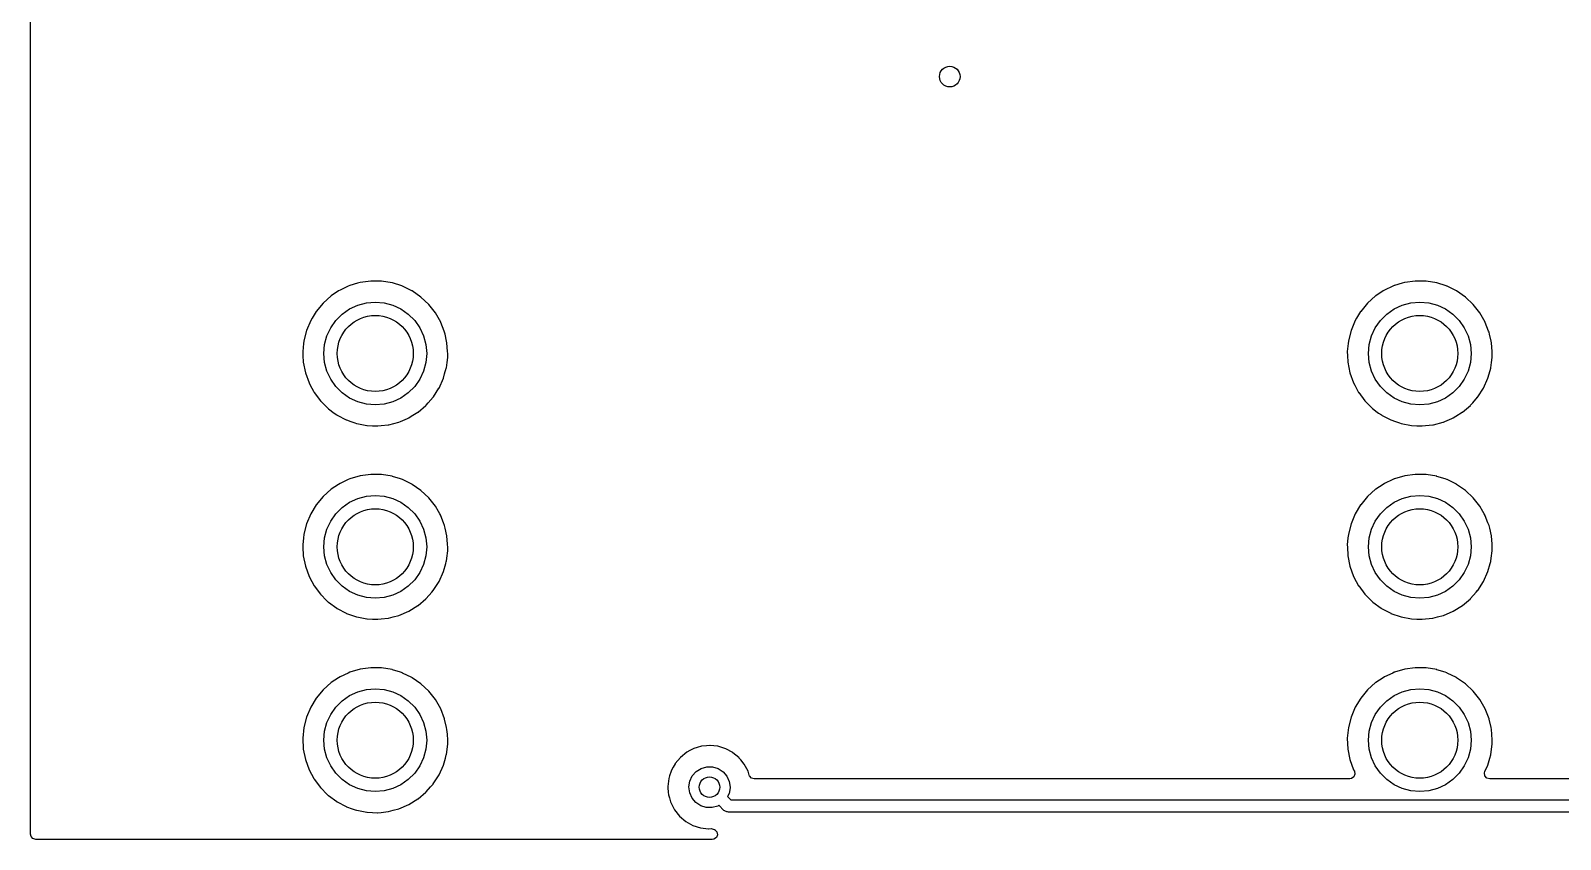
# Model space of a CAD drawing. Extents: x 123 to 292, y -246 to -33.
# Drawn here: x 122.94 to 160.14, y -246.12 to -226.47 of the extents above; entities that cross this region are included whole.
import ezdxf

# ---------------------------------------------------------------- set-up
doc = ezdxf.new("R2010")
doc.units = 0
doc.layers.add('BLACK', color=7, linetype='CONTINUOUS')

msp = doc.modelspace()

# ---------------------------------------------------------------- linework, layer by layer
at = {"layer": 'BLACK', "linetype": 'CONTINUOUS'}
for p, q in [((122.936, -245.999), (122.936, -33.9085)), ((130.427, -232.795), (130.248, -232.912)), ((130.463, -232.772), (130.427, -232.795)), ((130.66, -232.681), (130.463, -232.772)), ((130.696, -232.664), (130.66, -232.681)), ((130.7, -232.662), (130.696, -232.664)), ((130.696, -232.664), (130.696, -232.664)), ((130.887, -232.608), (130.7, -232.662)), ((130.947, -232.59), (130.887, -232.608)), ((130.951, -232.589), (130.947, -232.59)), ((130.947, -232.59), (130.947, -232.59)), ((131.21, -232.554), (130.951, -232.589)), ((131.215, -232.554), (131.21, -232.554)), ((131.358, -232.556), (131.215, -232.554)), ((131.215, -232.554), (131.215, -232.554)), ((131.472, -232.557), (131.358, -232.556)), ((131.73, -232.599), (131.472, -232.557)), ((131.734, -232.601), (131.73, -232.599)), ((131.961, -232.673), (131.734, -232.601)), ((131.979, -232.679), (131.961, -232.673)), ((131.983, -232.681), (131.979, -232.679)), ((132.209, -232.793), (131.983, -232.681)), ((131.983, -232.681), (131.983, -232.681)), ((132.213, -232.795), (132.209, -232.793)), ((132.428, -232.944), (132.213, -232.795)), ((155.827, -232.795), (155.648, -232.912)), ((155.863, -232.772), (155.827, -232.795)), ((156.06, -232.681), (155.863, -232.772)), ((156.096, -232.664), (156.06, -232.681)), ((156.1, -232.662), (156.096, -232.664)), ((156.096, -232.664), (156.096, -232.664)), ((156.287, -232.608), (156.1, -232.662)), ((156.347, -232.59), (156.287, -232.608)), ((156.351, -232.589), (156.347, -232.59)), ((156.347, -232.59), (156.347, -232.59)), ((156.61, -232.554), (156.351, -232.589)), ((156.615, -232.554), (156.61, -232.554)), ((156.758, -232.556), (156.615, -232.554)), ((156.615, -232.554), (156.615, -232.554)), ((156.872, -232.557), (156.758, -232.556)), ((157.13, -232.599), (156.872, -232.557)), ((157.134, -232.601), (157.13, -232.599)), ((157.361, -232.673), (157.134, -232.601)), ((157.379, -232.679), (157.361, -232.673)), ((157.383, -232.681), (157.379, -232.679)), ((157.609, -232.793), (157.383, -232.681)), ((157.383, -232.681), (157.383, -232.681)), ((157.613, -232.795), (157.609, -232.793)), ((157.828, -232.944), (157.613, -232.795)), ((130.049, -233.089), (129.882, -233.29)), ((130.244, -232.915), (130.049, -233.089)), ((130.248, -232.912), (130.244, -232.915)), ((130.248, -232.912), (130.248, -232.912)), ((130.515, -233.356), (130.693, -233.231)), ((130.693, -233.231), (130.89, -233.139)), ((130.89, -233.139), (131.101, -233.083)), ((131.101, -233.083), (131.318, -233.064)), ((131.318, -233.064), (131.535, -233.083)), ((131.535, -233.083), (131.746, -233.139)), ((131.746, -233.139), (131.943, -233.231)), ((131.943, -233.231), (132.121, -233.356)), ((132.618, -233.123), (132.428, -232.944)), ((132.78, -233.328), (132.618, -233.123)), ((155.449, -233.089), (155.282, -233.29)), ((155.644, -232.915), (155.449, -233.089)), ((155.648, -232.912), (155.644, -232.915)), ((155.648, -232.912), (155.648, -232.912)), ((155.915, -233.356), (156.093, -233.231)), ((156.093, -233.231), (156.29, -233.139)), ((156.29, -233.139), (156.501, -233.083)), ((156.501, -233.083), (156.718, -233.064)), ((156.718, -233.064), (156.935, -233.083)), ((156.935, -233.083), (157.146, -233.139)), ((157.146, -233.139), (157.343, -233.231)), ((157.343, -233.231), (157.521, -233.356)), ((158.018, -233.123), (157.828, -232.944)), ((158.18, -233.328), (158.018, -233.123)), ((129.747, -233.513), (129.646, -233.754)), ((129.781, -233.457), (129.747, -233.513)), ((129.88, -233.294), (129.781, -233.457)), ((129.882, -233.29), (129.88, -233.294)), ((130.235, -233.689), (130.36, -233.511)), ((130.36, -233.511), (130.515, -233.356)), ((132.121, -233.356), (132.276, -233.511)), ((132.276, -233.511), (132.401, -233.689)), ((132.91, -233.555), (132.78, -233.328)), ((132.911, -233.559), (132.91, -233.555)), ((132.993, -233.768), (132.911, -233.559)), ((132.911, -233.559), (132.911, -233.559)), ((155.147, -233.513), (155.046, -233.754)), ((155.181, -233.457), (155.147, -233.513)), ((155.28, -233.294), (155.181, -233.457)), ((155.282, -233.29), (155.28, -233.294)), ((155.635, -233.689), (155.76, -233.511)), ((155.76, -233.511), (155.915, -233.356)), ((157.521, -233.356), (157.676, -233.511)), ((157.676, -233.511), (157.801, -233.689)), ((158.31, -233.555), (158.18, -233.328)), ((158.311, -233.559), (158.31, -233.555)), ((158.393, -233.768), (158.311, -233.559)), ((158.311, -233.559), (158.311, -233.559)), ((129.646, -233.754), (129.581, -234.008)), ((130.087, -234.097), (130.143, -233.886)), ((130.143, -233.886), (130.235, -233.689)), ((132.401, -233.689), (132.493, -233.886)), ((132.493, -233.886), (132.549, -234.097)), ((133.004, -233.798), (132.993, -233.768)), ((133.015, -233.846), (133.004, -233.798)), ((133.054, -234.018), (133.015, -233.846)), ((155.046, -233.754), (154.981, -234.008)), ((155.487, -234.097), (155.543, -233.886)), ((155.543, -233.886), (155.635, -233.689)), ((157.801, -233.689), (157.893, -233.886)), ((157.893, -233.886), (157.949, -234.097)), ((158.404, -233.798), (158.393, -233.768)), ((158.415, -233.846), (158.404, -233.798)), ((158.454, -234.018), (158.415, -233.846)), ((129.575, -234.071), (129.555, -234.268)), ((129.555, -234.268), (129.555, -234.273)), ((129.555, -234.273), (129.555, -234.273)), ((129.555, -234.273), (129.56, -234.36)), ((129.56, -234.36), (129.568, -234.529)), ((129.581, -234.012), (129.575, -234.071)), ((129.581, -234.008), (129.581, -234.012)), ((129.581, -234.012), (129.581, -234.012)), ((130.068, -234.314), (130.087, -234.097)), ((130.087, -234.531), (130.068, -234.314)), ((132.549, -234.097), (132.568, -234.314)), ((132.568, -234.314), (132.549, -234.531)), ((133.062, -234.053), (133.054, -234.018)), ((133.062, -234.058), (133.062, -234.053)), ((133.062, -234.058), (133.062, -234.058)), ((133.078, -234.263), (133.062, -234.058)), ((133.078, -234.268), (133.078, -234.263)), ((133.081, -234.314), (133.078, -234.268)), ((133.079, -234.406), (133.081, -234.314)), ((154.975, -234.071), (154.955, -234.268)), ((154.955, -234.268), (154.955, -234.273)), ((154.955, -234.273), (154.96, -234.36)), ((154.955, -234.273), (154.955, -234.273)), ((154.96, -234.36), (154.968, -234.529)), ((154.981, -234.012), (154.975, -234.071)), ((154.981, -234.008), (154.981, -234.012)), ((154.981, -234.012), (154.981, -234.012)), ((155.468, -234.314), (155.487, -234.097)), ((155.487, -234.531), (155.468, -234.314)), ((157.949, -234.097), (157.968, -234.314)), ((157.968, -234.314), (157.949, -234.531)), ((158.462, -234.053), (158.454, -234.018)), ((158.462, -234.058), (158.462, -234.053)), ((158.478, -234.263), (158.462, -234.058)), ((158.462, -234.058), (158.462, -234.058)), ((158.481, -234.314), (158.478, -234.263)), ((158.479, -234.406), (158.481, -234.314)), ((129.568, -234.529), (129.619, -234.785)), ((130.143, -234.742), (130.087, -234.531)), ((130.235, -234.939), (130.143, -234.742)), ((132.493, -234.742), (132.401, -234.939)), ((132.549, -234.531), (132.493, -234.742)), ((133.005, -234.811), (133.045, -234.67)), ((133.045, -234.67), (133.046, -234.666)), ((133.045, -234.67), (133.045, -234.67)), ((133.046, -234.666), (133.063, -234.533)), ((133.063, -234.533), (133.079, -234.409)), ((133.079, -234.409), (133.079, -234.406)), ((133.079, -234.409), (133.079, -234.409)), ((154.968, -234.529), (155.019, -234.785)), ((155.543, -234.742), (155.487, -234.531)), ((155.635, -234.939), (155.543, -234.742)), ((157.893, -234.742), (157.801, -234.939)), ((157.949, -234.531), (157.893, -234.742)), ((158.405, -234.811), (158.445, -234.67)), ((158.445, -234.67), (158.446, -234.666)), ((158.445, -234.67), (158.445, -234.67)), ((158.446, -234.666), (158.463, -234.533)), ((158.463, -234.533), (158.479, -234.409)), ((158.479, -234.409), (158.479, -234.406)), ((158.479, -234.409), (158.479, -234.409)), ((129.619, -234.785), (129.707, -235.031)), ((129.707, -235.031), (129.736, -235.085)), ((129.736, -235.085), (129.815, -235.233)), ((130.36, -235.117), (130.235, -234.939)), ((132.401, -234.939), (132.276, -235.117)), ((132.868, -235.155), (132.975, -234.917)), ((132.975, -234.917), (133.005, -234.811)), ((155.019, -234.785), (155.107, -235.031)), ((155.107, -235.031), (155.136, -235.085)), ((155.136, -235.085), (155.215, -235.233)), ((155.76, -235.117), (155.635, -234.939)), ((157.801, -234.939), (157.676, -235.117)), ((158.268, -235.155), (158.375, -234.917)), ((158.375, -234.917), (158.405, -234.811)), ((129.815, -235.233), (129.831, -235.261)), ((129.831, -235.261), (129.834, -235.265)), ((129.834, -235.265), (129.834, -235.265)), ((129.834, -235.265), (129.984, -235.467)), ((129.984, -235.467), (129.984, -235.467)), ((129.984, -235.467), (129.987, -235.471)), ((129.987, -235.471), (129.99, -235.474)), ((129.99, -235.474), (129.99, -235.474)), ((129.99, -235.474), (130.169, -235.652)), ((130.515, -235.272), (130.36, -235.117)), ((130.693, -235.397), (130.515, -235.272)), ((130.89, -235.489), (130.693, -235.397)), ((131.943, -235.397), (131.746, -235.489)), ((132.121, -235.272), (131.943, -235.397)), ((132.276, -235.117), (132.121, -235.272)), ((132.608, -235.51), (132.723, -235.379)), ((132.723, -235.379), (132.726, -235.375)), ((132.723, -235.379), (132.723, -235.379)), ((132.726, -235.375), (132.731, -235.368)), ((132.731, -235.368), (132.865, -235.159)), ((132.865, -235.159), (132.868, -235.155)), ((155.215, -235.233), (155.231, -235.261)), ((155.231, -235.261), (155.234, -235.265)), ((155.234, -235.265), (155.234, -235.265)), ((155.234, -235.265), (155.384, -235.467)), ((155.384, -235.467), (155.384, -235.467)), ((155.384, -235.467), (155.387, -235.471)), ((155.387, -235.471), (155.39, -235.474)), ((155.39, -235.474), (155.39, -235.474)), ((155.39, -235.474), (155.569, -235.652)), ((155.915, -235.272), (155.76, -235.117)), ((156.093, -235.397), (155.915, -235.272)), ((156.29, -235.489), (156.093, -235.397)), ((157.343, -235.397), (157.146, -235.489)), ((157.521, -235.272), (157.343, -235.397)), ((157.676, -235.117), (157.521, -235.272)), ((158.008, -235.51), (158.123, -235.379)), ((158.123, -235.379), (158.126, -235.375)), ((158.123, -235.379), (158.123, -235.379)), ((158.126, -235.375), (158.131, -235.368)), ((158.131, -235.368), (158.265, -235.159)), ((158.265, -235.159), (158.268, -235.155)), ((130.169, -235.652), (130.173, -235.655)), ((130.173, -235.655), (130.177, -235.658)), ((130.177, -235.658), (130.177, -235.658)), ((130.177, -235.658), (130.317, -235.761)), ((130.317, -235.761), (130.384, -235.809)), ((130.384, -235.809), (130.388, -235.812)), ((130.388, -235.812), (130.388, -235.812)), ((130.388, -235.812), (130.611, -235.929)), ((131.101, -235.545), (130.89, -235.489)), ((131.318, -235.564), (131.101, -235.545)), ((131.535, -235.545), (131.318, -235.564)), ((131.746, -235.489), (131.535, -235.545)), ((132.132, -235.878), (132.192, -235.841)), ((132.192, -235.841), (132.351, -235.743)), ((132.351, -235.743), (132.355, -235.741)), ((132.351, -235.743), (132.351, -235.743)), ((132.355, -235.741), (132.358, -235.738)), ((132.358, -235.738), (132.55, -235.575)), ((132.358, -235.738), (132.358, -235.738)), ((132.55, -235.575), (132.554, -235.572)), ((132.55, -235.575), (132.55, -235.575)), ((132.554, -235.572), (132.608, -235.51)), ((155.569, -235.652), (155.573, -235.655)), ((155.573, -235.655), (155.577, -235.658)), ((155.577, -235.658), (155.577, -235.658)), ((155.577, -235.658), (155.717, -235.761)), ((155.717, -235.761), (155.784, -235.809)), ((155.784, -235.809), (155.788, -235.812)), ((155.788, -235.812), (155.788, -235.812)), ((155.788, -235.812), (156.011, -235.929)), ((156.501, -235.545), (156.29, -235.489)), ((156.718, -235.564), (156.501, -235.545)), ((156.935, -235.545), (156.718, -235.564)), ((157.146, -235.489), (156.935, -235.545)), ((157.532, -235.878), (157.592, -235.841)), ((157.592, -235.841), (157.751, -235.743)), ((157.751, -235.743), (157.755, -235.741)), ((157.751, -235.743), (157.751, -235.743)), ((157.755, -235.741), (157.758, -235.738)), ((157.758, -235.738), (157.95, -235.575)), ((157.758, -235.738), (157.758, -235.738)), ((157.95, -235.575), (157.954, -235.572)), ((157.95, -235.575), (157.95, -235.575)), ((157.954, -235.572), (158.008, -235.51)), ((130.611, -235.929), (130.611, -235.929)), ((130.611, -235.929), (130.615, -235.931)), ((130.615, -235.931), (130.726, -235.97)), ((130.726, -235.97), (130.822, -236.003)), ((130.822, -236.003), (130.862, -236.017)), ((130.862, -236.017), (130.866, -236.018)), ((130.866, -236.018), (131.114, -236.065)), ((131.114, -236.065), (131.114, -236.065)), ((131.114, -236.065), (131.118, -236.066)), ((131.118, -236.066), (131.249, -236.071)), ((131.249, -236.071), (131.375, -236.076)), ((131.375, -236.076), (131.375, -236.076)), ((131.375, -236.076), (131.38, -236.076)), ((131.38, -236.076), (131.459, -236.068)), ((131.459, -236.068), (131.635, -236.048)), ((131.635, -236.048), (131.635, -236.048)), ((131.635, -236.048), (131.639, -236.048)), ((131.639, -236.048), (131.648, -236.046)), ((131.648, -236.046), (131.888, -235.983)), ((131.888, -235.983), (131.892, -235.981)), ((131.888, -235.983), (131.888, -235.983)), ((131.892, -235.981), (131.928, -235.966)), ((131.928, -235.966), (132.101, -235.892)), ((132.101, -235.892), (132.132, -235.878)), ((156.011, -235.929), (156.011, -235.929)), ((156.011, -235.929), (156.015, -235.931)), ((156.015, -235.931), (156.126, -235.97)), ((156.126, -235.97), (156.222, -236.003)), ((156.222, -236.003), (156.262, -236.017)), ((156.262, -236.017), (156.266, -236.018)), ((156.266, -236.018), (156.514, -236.065)), ((156.514, -236.065), (156.514, -236.065)), ((156.514, -236.065), (156.518, -236.066)), ((156.518, -236.066), (156.649, -236.071)), ((156.649, -236.071), (156.775, -236.076)), ((156.775, -236.076), (156.775, -236.076)), ((156.775, -236.076), (156.78, -236.076)), ((156.78, -236.076), (156.859, -236.068)), ((156.859, -236.068), (157.035, -236.048)), ((157.035, -236.048), (157.035, -236.048)), ((157.035, -236.048), (157.039, -236.048)), ((157.039, -236.048), (157.048, -236.046)), ((157.048, -236.046), (157.288, -235.983)), ((157.288, -235.983), (157.292, -235.981)), ((157.288, -235.983), (157.288, -235.983)), ((157.292, -235.981), (157.328, -235.966)), ((157.328, -235.966), (157.501, -235.892)), ((157.501, -235.892), (157.532, -235.878)), ((130.951, -237.289), (130.7, -237.362)), ((131.21, -237.254), (130.951, -237.289)), ((131.215, -237.254), (131.21, -237.254)), ((131.358, -237.256), (131.215, -237.254)), ((131.215, -237.254), (131.215, -237.254)), ((131.472, -237.257), (131.358, -237.256)), ((131.73, -237.299), (131.472, -237.257)), ((131.734, -237.301), (131.73, -237.299)), ((131.932, -237.364), (131.734, -237.301)), ((156.351, -237.289), (156.1, -237.362)), ((156.61, -237.254), (156.351, -237.289)), ((156.615, -237.254), (156.61, -237.254)), ((156.758, -237.256), (156.615, -237.254)), ((156.615, -237.254), (156.615, -237.254)), ((156.872, -237.257), (156.758, -237.256)), ((157.13, -237.299), (156.872, -237.257)), ((157.134, -237.301), (157.13, -237.299)), ((157.332, -237.364), (157.134, -237.301)), ((130.244, -237.615), (130.049, -237.789)), ((130.248, -237.612), (130.244, -237.615)), ((130.424, -237.497), (130.248, -237.612)), ((130.248, -237.612), (130.248, -237.612)), ((130.463, -237.472), (130.424, -237.497)), ((130.66, -237.381), (130.463, -237.472)), ((130.696, -237.364), (130.66, -237.381)), ((130.7, -237.362), (130.696, -237.364)), ((130.696, -237.364), (130.696, -237.364)), ((131.979, -237.379), (131.932, -237.364)), ((131.983, -237.381), (131.979, -237.379)), ((132.209, -237.493), (131.983, -237.381)), ((131.983, -237.381), (131.983, -237.381)), ((132.213, -237.495), (132.209, -237.493)), ((132.428, -237.644), (132.213, -237.495)), ((132.618, -237.823), (132.428, -237.644)), ((155.644, -237.615), (155.449, -237.789)), ((155.648, -237.612), (155.644, -237.615)), ((155.824, -237.497), (155.648, -237.612)), ((155.648, -237.612), (155.648, -237.612)), ((155.863, -237.472), (155.824, -237.497)), ((156.06, -237.381), (155.863, -237.472)), ((156.096, -237.364), (156.06, -237.381)), ((156.1, -237.362), (156.096, -237.364)), ((156.096, -237.364), (156.096, -237.364)), ((157.379, -237.379), (157.332, -237.364)), ((157.383, -237.381), (157.379, -237.379)), ((157.609, -237.493), (157.383, -237.381)), ((157.383, -237.381), (157.383, -237.381)), ((157.613, -237.495), (157.609, -237.493)), ((157.828, -237.644), (157.613, -237.495)), ((158.018, -237.823), (157.828, -237.644)), ((129.88, -237.994), (129.749, -238.209)), ((129.882, -237.99), (129.88, -237.994)), ((130.049, -237.789), (129.882, -237.99)), ((130.36, -238.211), (130.515, -238.056)), ((130.515, -238.056), (130.693, -237.931)), ((130.693, -237.931), (130.89, -237.839)), ((130.89, -237.839), (131.101, -237.783)), ((131.101, -237.783), (131.318, -237.764)), ((131.318, -237.764), (131.535, -237.783)), ((131.535, -237.783), (131.746, -237.839)), ((131.746, -237.839), (131.943, -237.931)), ((131.943, -237.931), (132.121, -238.056)), ((132.121, -238.056), (132.276, -238.211)), ((132.78, -238.028), (132.618, -237.823)), ((132.853, -238.155), (132.78, -238.028)), ((155.28, -237.994), (155.149, -238.209)), ((155.282, -237.99), (155.28, -237.994)), ((155.449, -237.789), (155.282, -237.99)), ((155.76, -238.211), (155.915, -238.056)), ((155.915, -238.056), (156.093, -237.931)), ((156.093, -237.931), (156.29, -237.839)), ((156.29, -237.839), (156.501, -237.783)), ((156.501, -237.783), (156.718, -237.764)), ((156.718, -237.764), (156.935, -237.783)), ((156.935, -237.783), (157.146, -237.839)), ((157.146, -237.839), (157.343, -237.931)), ((157.343, -237.931), (157.521, -238.056)), ((157.521, -238.056), (157.676, -238.211)), ((158.18, -238.028), (158.018, -237.823)), ((158.253, -238.155), (158.18, -238.028)), ((129.646, -238.454), (129.581, -238.708)), ((129.747, -238.213), (129.646, -238.454)), ((129.749, -238.209), (129.747, -238.213)), ((130.143, -238.586), (130.235, -238.389)), ((130.235, -238.389), (130.36, -238.211)), ((132.276, -238.211), (132.401, -238.389)), ((132.401, -238.389), (132.493, -238.586)), ((132.884, -238.209), (132.853, -238.155)), ((132.91, -238.255), (132.884, -238.209)), ((132.911, -238.259), (132.91, -238.255)), ((132.977, -238.427), (132.911, -238.259)), ((132.911, -238.259), (132.911, -238.259)), ((133.004, -238.498), (132.977, -238.427)), ((155.046, -238.454), (154.981, -238.708)), ((155.147, -238.213), (155.046, -238.454)), ((155.149, -238.209), (155.147, -238.213)), ((155.543, -238.586), (155.635, -238.389)), ((155.635, -238.389), (155.76, -238.211)), ((157.676, -238.211), (157.801, -238.389)), ((157.801, -238.389), (157.893, -238.586)), ((158.284, -238.209), (158.253, -238.155)), ((158.31, -238.255), (158.284, -238.209)), ((158.311, -238.259), (158.31, -238.255)), ((158.377, -238.427), (158.311, -238.259)), ((158.311, -238.259), (158.311, -238.259)), ((158.404, -238.498), (158.377, -238.427)), ((129.572, -238.799), (129.555, -238.968)), ((129.581, -238.712), (129.572, -238.799)), ((129.581, -238.708), (129.581, -238.712)), ((129.581, -238.712), (129.581, -238.712)), ((130.068, -239.014), (130.087, -238.797)), ((130.087, -238.797), (130.143, -238.586)), ((132.493, -238.586), (132.549, -238.797)), ((132.549, -238.797), (132.568, -239.014)), ((133.019, -238.562), (133.004, -238.498)), ((133.06, -238.743), (133.019, -238.562)), ((133.062, -238.753), (133.06, -238.743)), ((133.062, -238.758), (133.062, -238.753)), ((133.076, -238.937), (133.062, -238.758)), ((133.062, -238.758), (133.062, -238.758)), ((154.972, -238.799), (154.955, -238.968)), ((154.981, -238.712), (154.972, -238.799)), ((154.981, -238.708), (154.981, -238.712)), ((154.981, -238.712), (154.981, -238.712)), ((155.468, -239.014), (155.487, -238.797)), ((155.487, -238.797), (155.543, -238.586)), ((157.893, -238.586), (157.949, -238.797)), ((157.949, -238.797), (157.968, -239.014)), ((158.419, -238.562), (158.404, -238.498)), ((158.46, -238.743), (158.419, -238.562)), ((158.462, -238.753), (158.46, -238.743)), ((158.462, -238.758), (158.462, -238.753)), ((158.476, -238.937), (158.462, -238.758)), ((158.462, -238.758), (158.462, -238.758)), ((129.555, -238.968), (129.555, -238.973)), ((129.555, -238.973), (129.557, -239.011)), ((129.555, -238.973), (129.555, -238.973)), ((129.557, -239.011), (129.568, -239.229)), ((130.087, -239.231), (130.068, -239.014)), ((132.568, -239.014), (132.549, -239.231)), ((133.055, -239.292), (133.079, -239.109)), ((133.078, -238.968), (133.076, -238.937)), ((133.081, -239.014), (133.078, -238.968)), ((133.079, -239.106), (133.081, -239.014)), ((133.079, -239.109), (133.079, -239.106)), ((133.079, -239.109), (133.079, -239.109)), ((154.955, -238.968), (154.955, -238.973)), ((154.955, -238.973), (154.957, -239.011)), ((154.955, -238.973), (154.955, -238.973)), ((154.957, -239.011), (154.968, -239.229)), ((155.487, -239.231), (155.468, -239.014)), ((157.968, -239.014), (157.949, -239.231)), ((158.455, -239.292), (158.479, -239.109)), ((158.481, -239.014), (158.476, -238.937)), ((158.479, -239.106), (158.481, -239.014)), ((158.479, -239.109), (158.479, -239.106)), ((158.479, -239.109), (158.479, -239.109)), ((129.568, -239.229), (129.619, -239.485)), ((129.619, -239.485), (129.707, -239.731)), ((130.143, -239.442), (130.087, -239.231)), ((130.235, -239.639), (130.143, -239.442)), ((132.493, -239.442), (132.401, -239.639)), ((132.549, -239.231), (132.493, -239.442)), ((132.975, -239.617), (133.03, -239.423)), ((133.03, -239.423), (133.045, -239.37)), ((133.045, -239.37), (133.046, -239.366)), ((133.045, -239.37), (133.045, -239.37)), ((133.046, -239.366), (133.055, -239.292)), ((154.968, -239.229), (155.019, -239.485)), ((155.019, -239.485), (155.107, -239.731)), ((155.543, -239.442), (155.487, -239.231)), ((155.635, -239.639), (155.543, -239.442)), ((157.893, -239.442), (157.801, -239.639)), ((157.949, -239.231), (157.893, -239.442)), ((158.375, -239.617), (158.43, -239.423)), ((158.43, -239.423), (158.445, -239.37)), ((158.445, -239.37), (158.446, -239.366)), ((158.445, -239.37), (158.445, -239.37)), ((158.446, -239.366), (158.455, -239.292)), ((129.707, -239.731), (129.709, -239.735)), ((129.709, -239.735), (129.774, -239.855)), ((129.774, -239.855), (129.831, -239.961)), ((130.36, -239.817), (130.235, -239.639)), ((130.515, -239.972), (130.36, -239.817)), ((132.276, -239.817), (132.121, -239.972)), ((132.401, -239.639), (132.276, -239.817)), ((132.726, -240.075), (132.868, -239.855)), ((132.868, -239.855), (132.975, -239.617)), ((155.107, -239.731), (155.109, -239.735)), ((155.109, -239.735), (155.174, -239.855)), ((155.174, -239.855), (155.231, -239.961)), ((155.76, -239.817), (155.635, -239.639)), ((155.915, -239.972), (155.76, -239.817)), ((157.676, -239.817), (157.521, -239.972)), ((157.801, -239.639), (157.676, -239.817)), ((158.126, -240.075), (158.268, -239.855)), ((158.268, -239.855), (158.375, -239.617)), ((129.831, -239.961), (129.834, -239.965)), ((129.834, -239.965), (129.834, -239.965)), ((129.834, -239.965), (129.984, -240.167)), ((129.984, -240.167), (129.984, -240.167)), ((129.984, -240.167), (129.987, -240.171)), ((129.987, -240.171), (129.99, -240.174)), ((129.99, -240.174), (129.99, -240.174)), ((129.99, -240.174), (130.134, -240.316)), ((130.134, -240.316), (130.173, -240.355)), ((130.693, -240.097), (130.515, -239.972)), ((130.89, -240.189), (130.693, -240.097)), ((131.101, -240.245), (130.89, -240.189)), ((131.318, -240.264), (131.101, -240.245)), ((131.535, -240.245), (131.318, -240.264)), ((131.746, -240.189), (131.535, -240.245)), ((131.943, -240.097), (131.746, -240.189)), ((132.121, -239.972), (131.943, -240.097)), ((132.358, -240.438), (132.55, -240.275)), ((132.55, -240.275), (132.554, -240.272)), ((132.55, -240.275), (132.55, -240.275)), ((132.554, -240.272), (132.693, -240.114)), ((132.693, -240.114), (132.723, -240.079)), ((132.723, -240.079), (132.726, -240.075)), ((132.723, -240.079), (132.723, -240.079)), ((155.231, -239.961), (155.234, -239.965)), ((155.234, -239.965), (155.234, -239.965)), ((155.234, -239.965), (155.384, -240.167)), ((155.384, -240.167), (155.384, -240.167)), ((155.384, -240.167), (155.387, -240.171)), ((155.387, -240.171), (155.39, -240.174)), ((155.39, -240.174), (155.39, -240.174)), ((155.39, -240.174), (155.534, -240.316)), ((155.534, -240.316), (155.573, -240.355)), ((156.093, -240.097), (155.915, -239.972)), ((156.29, -240.189), (156.093, -240.097)), ((156.501, -240.245), (156.29, -240.189)), ((156.718, -240.264), (156.501, -240.245)), ((156.935, -240.245), (156.718, -240.264)), ((157.146, -240.189), (156.935, -240.245)), ((157.343, -240.097), (157.146, -240.189)), ((157.521, -239.972), (157.343, -240.097)), ((157.758, -240.438), (157.95, -240.275)), ((157.95, -240.275), (157.954, -240.272)), ((157.95, -240.275), (157.95, -240.275)), ((157.954, -240.272), (158.093, -240.114)), ((158.093, -240.114), (158.123, -240.079)), ((158.123, -240.079), (158.126, -240.075)), ((158.123, -240.079), (158.123, -240.079)), ((130.173, -240.355), (130.177, -240.358)), ((130.177, -240.358), (130.177, -240.358)), ((130.177, -240.358), (130.38, -240.507)), ((130.38, -240.507), (130.384, -240.509)), ((130.384, -240.509), (130.388, -240.512)), ((130.388, -240.512), (130.388, -240.512)), ((130.388, -240.512), (130.611, -240.629)), ((130.611, -240.629), (130.611, -240.629)), ((130.611, -240.629), (130.615, -240.631)), ((130.615, -240.631), (130.862, -240.717)), ((131.752, -240.718), (131.888, -240.683)), ((131.888, -240.683), (131.892, -240.681)), ((131.888, -240.683), (131.888, -240.683)), ((131.892, -240.681), (132.132, -240.578)), ((132.132, -240.578), (132.355, -240.441)), ((132.355, -240.441), (132.358, -240.438)), ((132.358, -240.438), (132.358, -240.438)), ((155.573, -240.355), (155.577, -240.358)), ((155.577, -240.358), (155.577, -240.358)), ((155.577, -240.358), (155.78, -240.507)), ((155.78, -240.507), (155.784, -240.509)), ((155.784, -240.509), (155.788, -240.512)), ((155.788, -240.512), (155.788, -240.512)), ((155.788, -240.512), (156.011, -240.629)), ((156.011, -240.629), (156.011, -240.629)), ((156.011, -240.629), (156.015, -240.631)), ((156.015, -240.631), (156.262, -240.717)), ((157.152, -240.718), (157.288, -240.683)), ((157.288, -240.683), (157.292, -240.681)), ((157.288, -240.683), (157.288, -240.683)), ((157.292, -240.681), (157.532, -240.578)), ((157.532, -240.578), (157.755, -240.441)), ((157.755, -240.441), (157.758, -240.438)), ((157.758, -240.438), (157.758, -240.438)), ((130.862, -240.717), (130.866, -240.718)), ((130.866, -240.718), (131.114, -240.765)), ((131.114, -240.765), (131.114, -240.765)), ((131.114, -240.765), (131.118, -240.766)), ((131.118, -240.766), (131.249, -240.771)), ((131.249, -240.771), (131.375, -240.776)), ((131.375, -240.776), (131.375, -240.776)), ((131.375, -240.776), (131.38, -240.776)), ((131.38, -240.776), (131.459, -240.768)), ((131.459, -240.768), (131.635, -240.748)), ((131.635, -240.748), (131.635, -240.748)), ((131.635, -240.748), (131.639, -240.748)), ((131.639, -240.748), (131.752, -240.718)), ((156.262, -240.717), (156.266, -240.718)), ((156.266, -240.718), (156.514, -240.765)), ((156.514, -240.765), (156.514, -240.765)), ((156.514, -240.765), (156.518, -240.766)), ((156.518, -240.766), (156.649, -240.771)), ((156.649, -240.771), (156.775, -240.776)), ((156.775, -240.776), (156.775, -240.776)), ((156.775, -240.776), (156.78, -240.776)), ((156.78, -240.776), (156.859, -240.768)), ((156.859, -240.768), (157.035, -240.748)), ((157.035, -240.748), (157.035, -240.748)), ((157.035, -240.748), (157.039, -240.748)), ((157.039, -240.748), (157.152, -240.718)), ((130.463, -242.172), (130.424, -242.197)), ((130.66, -242.081), (130.463, -242.172)), ((130.696, -242.064), (130.66, -242.081)), ((130.7, -242.062), (130.696, -242.064)), ((130.696, -242.064), (130.696, -242.064)), ((130.951, -241.989), (130.7, -242.062)), ((131.21, -241.954), (130.951, -241.989)), ((131.215, -241.954), (131.21, -241.954)), ((131.358, -241.956), (131.215, -241.954)), ((131.215, -241.954), (131.215, -241.954)), ((131.472, -241.957), (131.358, -241.956)), ((131.73, -241.999), (131.472, -241.957)), ((131.734, -242.001), (131.73, -241.999)), ((131.932, -242.064), (131.734, -242.001)), ((131.979, -242.079), (131.932, -242.064)), ((131.983, -242.081), (131.979, -242.079)), ((132.209, -242.193), (131.983, -242.081)), ((131.983, -242.081), (131.983, -242.081)), ((155.863, -242.172), (155.824, -242.197)), ((156.06, -242.081), (155.863, -242.172)), ((156.096, -242.064), (156.06, -242.081)), ((156.1, -242.062), (156.096, -242.064)), ((156.096, -242.064), (156.096, -242.064)), ((156.351, -241.989), (156.1, -242.062)), ((156.61, -241.954), (156.351, -241.989)), ((156.615, -241.954), (156.61, -241.954)), ((156.758, -241.956), (156.615, -241.954)), ((156.615, -241.954), (156.615, -241.954)), ((156.872, -241.957), (156.758, -241.956)), ((157.13, -241.999), (156.872, -241.957)), ((157.134, -242.001), (157.13, -241.999)), ((157.332, -242.064), (157.134, -242.001)), ((157.379, -242.079), (157.332, -242.064)), ((157.383, -242.081), (157.379, -242.079)), ((157.609, -242.193), (157.383, -242.081)), ((157.383, -242.081), (157.383, -242.081)), ((130.049, -242.489), (129.882, -242.69)), ((130.244, -242.315), (130.049, -242.489)), ((130.248, -242.312), (130.244, -242.315)), ((130.424, -242.197), (130.248, -242.312)), ((130.248, -242.312), (130.248, -242.312)), ((130.693, -242.631), (130.89, -242.539)), ((130.89, -242.539), (131.101, -242.483)), ((131.101, -242.483), (131.318, -242.464)), ((131.318, -242.464), (131.535, -242.483)), ((131.535, -242.483), (131.746, -242.539)), ((131.746, -242.539), (131.943, -242.631)), ((132.213, -242.195), (132.209, -242.193)), ((132.428, -242.344), (132.213, -242.195)), ((132.618, -242.523), (132.428, -242.344)), ((132.78, -242.728), (132.618, -242.523)), ((155.449, -242.489), (155.282, -242.69)), ((155.644, -242.315), (155.449, -242.489)), ((155.648, -242.312), (155.644, -242.315)), ((155.824, -242.197), (155.648, -242.312)), ((155.648, -242.312), (155.648, -242.312)), ((156.093, -242.631), (156.29, -242.539)), ((156.29, -242.539), (156.501, -242.483)), ((156.501, -242.483), (156.718, -242.464)), ((156.718, -242.464), (156.935, -242.483)), ((156.935, -242.483), (157.146, -242.539)), ((157.146, -242.539), (157.343, -242.631)), ((157.613, -242.195), (157.609, -242.193)), ((157.828, -242.344), (157.613, -242.195)), ((158.018, -242.523), (157.828, -242.344)), ((158.18, -242.728), (158.018, -242.523)), ((129.747, -242.913), (129.646, -243.154)), ((129.882, -242.69), (129.747, -242.913)), ((130.235, -243.089), (130.36, -242.911)), ((130.36, -242.911), (130.515, -242.756)), ((130.515, -242.756), (130.693, -242.631)), ((131.943, -242.631), (132.121, -242.756)), ((132.121, -242.756), (132.276, -242.911)), ((132.276, -242.911), (132.401, -243.089)), ((132.91, -242.955), (132.78, -242.728)), ((155.147, -242.913), (155.046, -243.154)), ((155.282, -242.69), (155.147, -242.913)), ((155.635, -243.089), (155.76, -242.911)), ((155.76, -242.911), (155.915, -242.756)), ((155.915, -242.756), (156.093, -242.631)), ((157.343, -242.631), (157.521, -242.756)), ((157.521, -242.756), (157.676, -242.911)), ((157.676, -242.911), (157.801, -243.089)), ((158.31, -242.955), (158.18, -242.728)), ((129.646, -243.154), (129.581, -243.408)), ((130.087, -243.497), (130.143, -243.286)), ((130.143, -243.286), (130.235, -243.089)), ((132.401, -243.089), (132.493, -243.286)), ((132.493, -243.286), (132.549, -243.497)), ((133.004, -243.198), (132.91, -242.955)), ((133.005, -243.203), (133.004, -243.198)), ((133.051, -243.403), (133.005, -243.203)), ((155.046, -243.154), (154.981, -243.408)), ((155.487, -243.497), (155.543, -243.286)), ((155.543, -243.286), (155.635, -243.089)), ((157.801, -243.089), (157.893, -243.286)), ((157.893, -243.286), (157.949, -243.497)), ((158.404, -243.198), (158.31, -242.955)), ((158.405, -243.203), (158.404, -243.198)), ((158.451, -243.403), (158.405, -243.203)), ((129.581, -243.408), (129.555, -243.668)), ((129.555, -243.668), (129.568, -243.929)), ((130.068, -243.714), (130.087, -243.497)), ((132.549, -243.497), (132.568, -243.714)), ((133.062, -243.453), (133.051, -243.403)), ((133.062, -243.458), (133.062, -243.453)), ((133.071, -243.567), (133.062, -243.458)), ((133.062, -243.458), (133.062, -243.458)), ((133.081, -243.714), (133.071, -243.567)), ((154.981, -243.408), (154.955, -243.668)), ((154.955, -243.668), (154.968, -243.929)), ((155.468, -243.714), (155.487, -243.497)), ((157.949, -243.497), (157.968, -243.714)), ((158.462, -243.453), (158.451, -243.403)), ((158.462, -243.458), (158.462, -243.453)), ((158.471, -243.567), (158.462, -243.458)), ((158.462, -243.458), (158.462, -243.458)), ((158.481, -243.714), (158.471, -243.567)), ((129.568, -243.929), (129.619, -244.185)), ((130.087, -243.931), (130.068, -243.714)), ((130.143, -244.142), (130.087, -243.931)), ((132.549, -243.931), (132.493, -244.142)), ((132.568, -243.714), (132.549, -243.931)), ((133.046, -244.066), (133.063, -243.933)), ((133.063, -243.933), (133.079, -243.809)), ((133.079, -243.806), (133.081, -243.714)), ((133.079, -243.809), (133.079, -243.806)), ((133.079, -243.809), (133.079, -243.809)), ((138.891, -244.008), (138.737, -244.132)), ((138.97, -243.967), (138.891, -244.008)), ((139.061, -243.919), (138.97, -243.967)), ((139.066, -243.916), (139.061, -243.919)), ((139.061, -243.919), (139.061, -243.919)), ((139.145, -243.893), (139.066, -243.916)), ((139.25, -243.862), (139.145, -243.893)), ((139.256, -243.861), (139.25, -243.862)), ((139.25, -243.862), (139.25, -243.862)), ((139.262, -243.86), (139.256, -243.861)), ((139.371, -243.85), (139.262, -243.86)), ((139.262, -243.86), (139.262, -243.86)), ((139.453, -243.843), (139.371, -243.85)), ((139.459, -243.843), (139.453, -243.843)), ((139.644, -243.863), (139.459, -243.843)), ((139.459, -243.843), (139.459, -243.843)), ((139.65, -243.863), (139.644, -243.863)), ((139.644, -243.863), (139.644, -243.863)), ((139.839, -243.922), (139.65, -243.863)), ((140.013, -244.016), (139.839, -243.922)), ((140.017, -244.02), (140.013, -244.016)), ((140.159, -244.137), (140.017, -244.02)), ((140.017, -244.02), (140.017, -244.02)), ((154.968, -243.929), (155.019, -244.185)), ((155.487, -243.931), (155.468, -243.714)), ((155.543, -244.142), (155.487, -243.931)), ((157.949, -243.931), (157.893, -244.142)), ((157.968, -243.714), (157.949, -243.931)), ((158.446, -244.066), (158.463, -243.933)), ((158.463, -243.933), (158.479, -243.809)), ((158.479, -243.806), (158.481, -243.714)), ((158.479, -243.809), (158.479, -243.806)), ((158.479, -243.809), (158.479, -243.809)), ((129.619, -244.185), (129.707, -244.431)), ((130.235, -244.339), (130.143, -244.142)), ((130.36, -244.517), (130.235, -244.339)), ((132.401, -244.339), (132.276, -244.517)), ((132.493, -244.142), (132.401, -244.339)), ((132.868, -244.555), (132.975, -244.317)), ((132.975, -244.317), (133.023, -244.147)), ((133.023, -244.147), (133.045, -244.07)), ((133.045, -244.07), (133.046, -244.066)), ((133.045, -244.07), (133.045, -244.07)), ((138.561, -244.372), (138.515, -244.457)), ((138.607, -244.289), (138.561, -244.372)), ((138.61, -244.283), (138.607, -244.289)), ((138.607, -244.289), (138.607, -244.289)), ((138.737, -244.132), (138.61, -244.283)), ((139.122, -244.475), (139.242, -244.4)), ((139.242, -244.4), (139.378, -244.361)), ((139.378, -244.361), (139.52, -244.361)), ((139.52, -244.361), (139.656, -244.402)), ((139.656, -244.402), (139.775, -244.479)), ((140.165, -244.142), (140.159, -244.137)), ((140.169, -244.147), (140.165, -244.142)), ((140.204, -244.19), (140.169, -244.147)), ((140.169, -244.147), (140.169, -244.147)), ((140.29, -244.295), (140.204, -244.19)), ((140.383, -244.47), (140.29, -244.295)), ((155.019, -244.185), (155.107, -244.431)), ((155.635, -244.339), (155.543, -244.142)), ((155.76, -244.517), (155.635, -244.339)), ((157.801, -244.339), (157.676, -244.517)), ((157.893, -244.142), (157.801, -244.339)), ((158.303, -244.477), (158.375, -244.317)), ((158.375, -244.317), (158.423, -244.147)), ((158.423, -244.147), (158.445, -244.07)), ((158.445, -244.07), (158.446, -244.066)), ((158.445, -244.07), (158.445, -244.07)), ((129.707, -244.431), (129.709, -244.435)), ((129.709, -244.435), (129.823, -244.647)), ((129.823, -244.647), (129.831, -244.661)), ((129.831, -244.661), (129.834, -244.665)), ((129.834, -244.665), (129.834, -244.665)), ((129.834, -244.665), (129.984, -244.867)), ((130.515, -244.672), (130.36, -244.517)), ((130.693, -244.797), (130.515, -244.672)), ((132.121, -244.672), (131.943, -244.797)), ((132.276, -244.517), (132.121, -244.672)), ((132.663, -244.848), (132.723, -244.779)), ((132.723, -244.779), (132.726, -244.775)), ((132.723, -244.779), (132.723, -244.779)), ((132.726, -244.775), (132.868, -244.555)), ((138.455, -244.645), (138.433, -244.842)), ((138.475, -244.581), (138.455, -244.645)), ((138.513, -244.463), (138.475, -244.581)), ((138.515, -244.457), (138.513, -244.463)), ((138.513, -244.463), (138.513, -244.463)), ((138.946, -244.85), (138.968, -244.71)), ((138.968, -244.71), (139.028, -244.581)), ((139.028, -244.581), (139.122, -244.475)), ((139.775, -244.479), (139.867, -244.587)), ((139.867, -244.587), (139.926, -244.716)), ((139.926, -244.716), (139.946, -244.856)), ((140.4, -244.528), (140.383, -244.47)), ((140.412, -244.565), (140.4, -244.528)), ((140.418, -244.581), (140.412, -244.565)), ((140.464, -244.635), (140.418, -244.581)), ((140.532, -244.655), (140.464, -244.635)), ((155.017, -244.655), (140.532, -244.655)), ((155.06, -244.647), (155.017, -244.655)), ((155.117, -244.605), (155.06, -244.647)), ((155.107, -244.431), (155.109, -244.435)), ((155.109, -244.435), (155.128, -244.469)), ((155.142, -244.539), (155.117, -244.605)), ((155.128, -244.469), (155.142, -244.539)), ((155.915, -244.672), (155.76, -244.517)), ((156.093, -244.797), (155.915, -244.672)), ((157.521, -244.672), (157.343, -244.797)), ((157.676, -244.517), (157.521, -244.672)), ((158.293, -244.511), (158.303, -244.477)), ((158.303, -244.581), (158.293, -244.511)), ((158.35, -244.635), (158.303, -244.581)), ((158.418, -244.655), (158.35, -244.635)), ((178.288, -244.655), (158.418, -244.655)), ((129.984, -244.867), (129.984, -244.867)), ((129.984, -244.867), (129.987, -244.871)), ((129.987, -244.871), (129.99, -244.874)), ((129.99, -244.874), (129.99, -244.874)), ((129.99, -244.874), (130.15, -245.033)), ((130.15, -245.033), (130.173, -245.055)), ((130.173, -245.055), (130.177, -245.058)), ((130.177, -245.058), (130.177, -245.058)), ((130.177, -245.058), (130.38, -245.207)), ((130.89, -244.889), (130.693, -244.797)), ((131.101, -244.945), (130.89, -244.889)), ((131.318, -244.964), (131.101, -244.945)), ((131.535, -244.945), (131.318, -244.964)), ((131.746, -244.889), (131.535, -244.945)), ((131.943, -244.797), (131.746, -244.889)), ((132.132, -245.278), (132.355, -245.141)), ((132.355, -245.141), (132.358, -245.138)), ((132.358, -245.138), (132.55, -244.975)), ((132.358, -245.138), (132.358, -245.138)), ((132.55, -244.975), (132.554, -244.972)), ((132.55, -244.975), (132.55, -244.975)), ((132.554, -244.972), (132.663, -244.848)), ((138.433, -244.842), (138.435, -244.874)), ((138.435, -244.874), (138.444, -244.975)), ((138.444, -244.975), (138.449, -245.039)), ((138.449, -245.039), (138.472, -245.118)), ((138.472, -245.118), (138.498, -245.209)), ((138.964, -244.99), (138.946, -244.85)), ((139.022, -245.12), (138.964, -244.99)), ((139.113, -245.229), (139.022, -245.12)), ((139.922, -245.008), (139.886, -245.084)), ((139.886, -245.084), (139.966, -245.164)), ((139.946, -244.868), (139.922, -245.008)), ((139.946, -244.856), (139.946, -244.868)), ((156.29, -244.889), (156.093, -244.797)), ((156.501, -244.945), (156.29, -244.889)), ((156.718, -244.964), (156.501, -244.945)), ((156.935, -244.945), (156.718, -244.964)), ((157.146, -244.889), (156.935, -244.945)), ((157.343, -244.797), (157.146, -244.889)), ((130.38, -245.207), (130.384, -245.209)), ((130.384, -245.209), (130.388, -245.212)), ((130.388, -245.212), (130.388, -245.212)), ((130.388, -245.212), (130.611, -245.329)), ((130.611, -245.329), (130.611, -245.329)), ((130.611, -245.329), (130.615, -245.331)), ((130.615, -245.331), (130.753, -245.38)), ((130.753, -245.38), (130.826, -245.405)), ((130.826, -245.405), (130.862, -245.417)), ((130.862, -245.417), (130.866, -245.418)), ((130.866, -245.418), (131.114, -245.465)), ((131.114, -245.465), (131.114, -245.465)), ((131.114, -245.465), (131.118, -245.466)), ((131.118, -245.466), (131.249, -245.471)), ((131.249, -245.471), (131.375, -245.476)), ((131.375, -245.476), (131.375, -245.476)), ((131.375, -245.476), (131.38, -245.476)), ((131.38, -245.476), (131.459, -245.468)), ((131.459, -245.468), (131.635, -245.448)), ((131.635, -245.448), (131.635, -245.448)), ((131.635, -245.448), (131.639, -245.448)), ((131.639, -245.448), (131.752, -245.418)), ((131.752, -245.418), (131.888, -245.383)), ((131.888, -245.383), (131.892, -245.381)), ((131.888, -245.383), (131.888, -245.383)), ((131.892, -245.381), (132.132, -245.278)), ((138.498, -245.209), (138.504, -245.229)), ((138.504, -245.229), (138.594, -245.405)), ((138.594, -245.405), (138.717, -245.56)), ((139.231, -245.307), (139.113, -245.229)), ((139.366, -245.35), (139.231, -245.307)), ((139.508, -245.352), (139.366, -245.35)), ((139.645, -245.315), (139.508, -245.352)), ((139.674, -245.297), (139.645, -245.315)), ((139.797, -245.42), (139.674, -245.297)), ((139.815, -245.429), (139.797, -245.42)), ((139.829, -245.443), (139.815, -245.429)), ((139.848, -245.449), (139.829, -245.443)), ((139.865, -245.458), (139.848, -245.449)), ((139.884, -245.458), (139.865, -245.458)), ((139.904, -245.464), (139.884, -245.458)), ((178.612, -245.464), (139.904, -245.464)), ((139.966, -245.164), (178.55, -245.164)), ((138.717, -245.56), (138.868, -245.688)), ((138.868, -245.688), (139.04, -245.785)), ((139.04, -245.785), (139.228, -245.846)), ((139.228, -245.846), (139.425, -245.869)), ((139.425, -245.869), (139.431, -245.869)), ((139.431, -245.869), (139.488, -245.864)), ((139.431, -245.869), (139.431, -245.869)), ((139.488, -245.864), (139.561, -245.881)), ((139.561, -245.881), (139.566, -245.885)), ((139.566, -245.885), (139.573, -245.888)), ((139.573, -245.888), (139.578, -245.891)), ((139.578, -245.891), (139.627, -245.943)), ((122.948, -246.052), (122.936, -245.999)), ((122.994, -246.105), (122.948, -246.052)), ((123.062, -246.125), (122.994, -246.105)), ((139.514, -246.125), (123.062, -246.125)), ((139.554, -246.119), (139.514, -246.125)), ((139.612, -246.078), (139.554, -246.119)), ((139.639, -246.013), (139.612, -246.078)), ((139.627, -245.943), (139.639, -246.013))]:
    msp.add_line(p, q, dxfattribs=at)
at = {"layer": 'BLACK'}
for centre, radius in [((145.288, -227.584), 0.25), ((131.318, -234.314), 0.925), ((156.718, -234.314), 0.925), ((131.318, -239.014), 0.925), ((156.718, -239.014), 0.925), ((131.318, -243.714), 0.925), ((156.718, -243.714), 0.925), ((139.446, -244.856), 0.25)]:
    msp.add_circle(centre, radius, dxfattribs=at)

doc.saveas('drawing.dxf')
